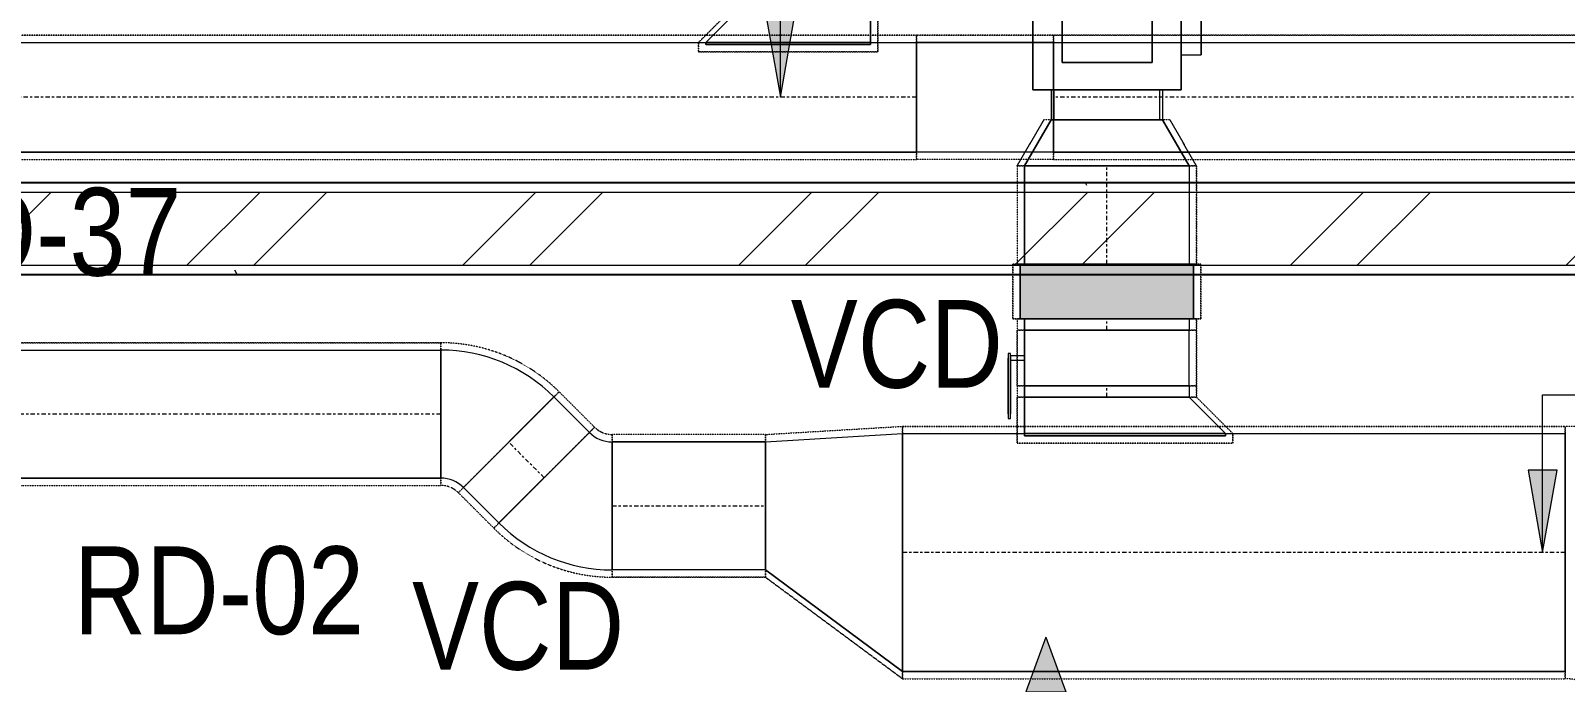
# Model space of a CAD drawing. Header units: inches. Extents: x -83664 to 20107, y -47222 to 19398.
# Drawn here: x -15457 to -11260, y -4854 to -3073 of the extents above; entities that cross this region are included whole.
import ezdxf

# ---------------------------------------------------------------- set-up
doc = ezdxf.new("R2010")
doc.units = ezdxf.units.IN
doc.header["$MEASUREMENT"] = 0
doc.linetypes.add('Center', pattern=[29.999999, 12, -6, 6, -6])
doc.linetypes.add('Hidden 0_50', pattern=[1.0584, 0.5292, -0.5292])
for name, color, linetype, lineweight in [('A-DETL-GENF', 7, 'Continuous', 9), ('A-GENM', 7, 'Continuous', 9), ('A-WALL', 7, 'Continuous', 9), ('A-WALL-PATT', 7, 'Continuous', 25), ('G-ANNO-TEXT', 7, 'Continuous', 9), ('M-HVAC-CDFF', 7, 'Continuous', 9), ('M-HVAC-DUCT-CNTR', 7, 'Center', 9), ('M-HVAC-DUCT-IDEN', 7, 'Continuous', 18)]:
    doc.layers.add(name, color=color, linetype=linetype, lineweight=lineweight)
doc.layers.add('M-HVAC-DUCT', color=7, linetype='Continuous', lineweight=9, true_color=0xffe97f)
doc.styles.add('Arial Narrow_21', font='ARIALN.TTF', dxfattribs={"height": 240})
pattern_1 = [(0, (0, 0), (1219.2, 304.8), [50.292, -864.108, 50.292, -864.108, -4876.8]), (0, (0, 0), (1219.2, 304.8), [-1828.8, 50.292, -1778.508, 50.292, -864.108, -2133.6]), (0, (0, 0), (1219.2, 304.8), [-4572, 50.292, -559.308, 50.292, -1473.708]), (120, (457.2, 152.4), (-873.56454, 903.45817), [50.292, -864.108, 50.292, -864.108, -4876.8]), (120, (457.2, 152.4), (-873.56454, 903.45817), [-1828.8, 50.292, -1778.508, 50.292, -864.108, -2133.6]), (120, (457.2, 152.4), (-873.56454, 903.45817), [-4572, 50.292, -559.308, 50.292, -1473.708]), (240, (609.6, 762), (-345.63546, -1208.25817), [50.292, -864.108, 50.292, -864.108, -4876.8]), (240, (609.6, 762), (-345.63546, -1208.25817), [-1828.8, 50.292, -1778.508, 50.292, -864.108, -2133.6]), (240, (609.6, 762), (-345.63546, -1208.25817), [-4572, 50.292, -559.308, 50.292, -1473.708])]

# ---------------------------------------------------------------- blocks, each defined once
blk = doc.blocks.new('M_Rectangular Tap - Beveled - Standard-7413103-FIRST FLOOR AC CONDITIONING LAYOUT - PART A')
at = {"layer": 'M-HVAC-DUCT', "color": 6, "true_color": 0xff00ff}
for p, q in [((100, 175), (-6.096, 175)), ((-6.096, 175), (100, 175)), ((-6.096, 175), (-6.096, -275)), ((-6.096, -275), (-6.096, 175)), ((100, 175), (100, -175)), ((100, -175), (100, 175)), ((0, -275), (100, -175)), ((0, -275), (100, -175)), ((-6.096, -275), (0, -275)), ((0, -275), (-6.096, -275))]:
    blk.add_line(p, q, dxfattribs=at)
blk = doc.blocks.new('M_Rec Elbow - Radius - 0_75W-7587165-FIRST FLOOR AC CONDITIONING LAYOUT - PART A')
at = {"layer": 'M-HVAC-DUCT', "color": 30, "true_color": 0xff7f00}
for p, q in [((-108.7, 175), (-108.7, -175)), ((-108.7, -175), (-108.7, 175)), ((-46.9, 200.6), (200.6, -46.9)), ((200.6, -46.9), (-46.9, 200.6))]:
    blk.add_line(p, q, dxfattribs=at)
for radius in [87.5, 87.5, 437.5, 437.5]:
    blk.add_arc((-108.7, 262.5), radius, 270, 315, dxfattribs=at)
blk = doc.blocks.new('M_Rec Transition - Length - Standard-8295896-FIRST FLOOR AC CONDITIONING LAYOUT - PART A')
at = {"layer": 'M-HVAC-DUCT', "color": 30, "true_color": 0xff7f00}
for p, q in [((0, 175), (375, 197.3)), ((0, 175), (375, 197.3)), ((0, 175), (0, -175)), ((0, -175), (0, 175)), ((375, -452.7), (375, 197.3)), ((375, 197.3), (375, -452.7)), ((0, -175), (375, -452.7)), ((375, -452.7), (0, -175))]:
    blk.add_line(p, q, dxfattribs=at)
blk = doc.blocks.new('GCE-AT-Supply Air Rectangular Diffuser - 380X380-7644746-FIRST FLOOR AC CONDITIONING LAYOUT - PART A')
at = {"layer": 'A-DETL-GENF', "true_color": 0xff7f00}
for points in [[(54.6, 465), (0, 615), (-54.6, 465)], [(-465, -54.6), (-465, 54.6), (-615, 0)], [(465, -54.6), (615, 0), (465, 54.6)], [(0, -615), (54.6, -465), (-54.6, -465)]]:
    blk.add_hatch(color=30, dxfattribs=at).paths.add_polyline_path(points)
at = {"layer": 'A-DETL-GENF', "color": 30, "true_color": 0xff7f00}
for p, q in [((0, 615), (-54.6, 465)), ((0, 615), (54.6, 465)), ((-54.6, 465), (54.6, 465)), ((0, 315), (0, 465)), ((-240, -240), (240, 240)), ((-240, 240), (240, -240)), ((-240, -240), (-240, 240)), ((-240, 240), (240, 240)), ((240, 240), (240, -240)), ((-615, 0), (-465, 54.6)), ((-465, -54.6), (-465, 54.6)), ((465, 54.6), (465, -54.6)), ((615, 0), (465, 54.6)), ((-615, 0), (-465, -54.6)), ((315, 0), (465, 0)), ((-315, 0), (-465, 0)), ((615, 0), (465, -54.6)), ((240, -240), (-240, -240)), ((0, -315), (0, -465)), ((54.6, -465), (-54.6, -465)), ((0, -615), (-54.6, -465)), ((0, -615), (54.6, -465))]:
    blk.add_line(p, q, dxfattribs=at)
blk = doc.blocks.new('M_Rec Tap - Beveled - Standard-7691853-FIRST FLOOR AC CONDITIONING LAYOUT - PART A')
at = {"layer": 'M-HVAC-DUCT', "color": 30, "true_color": 0xff7f00}
for p, q in [((0, 325), (-6.096, 325)), ((-6.096, -225), (-6.096, 325)), ((-6.096, 325), (-6.096, -225)), ((-6.096, 325), (0, 325)), ((100, 225), (0, 325)), ((100, 225), (0, 325)), ((100, 225), (100, -225)), ((100, -225), (100, 225)), ((-6.096, -225), (100, -225)), ((100, -225), (-6.096, -225))]:
    blk.add_line(p, q, dxfattribs=at)
blk = doc.blocks.new('GCE-DA-Fire Damper-Rectangular - Standard-8200077-FIRST FLOOR AC CONDITIONING LAYOUT - PART A')
at = {"layer": 'A-DETL-GENF', "true_color": 0xff7f00}
blk.add_hatch(color=30, dxfattribs=at).paths.add_polyline_path([(75, -237), (-75, -237), (-75, 237), (75, 237)])
at = {"layer": 'A-DETL-GENF', "color": 30, "true_color": 0xff7f00}
for p, q in [((75, 237), (-75, 237)), ((-75, 237), (-75, -237)), ((75, -237), (75, 237)), ((-75, -237), (75, -237))]:
    blk.add_line(p, q, dxfattribs=at)
at = {"layer": 'M-HVAC-DUCT', "color": 30, "true_color": 0xff7f00}
for p, q in [((-75, -237), (-75, 237)), ((-75, 237), (75, 237)), ((75, 237), (75, -237)), ((75, -237), (-75, -237))]:
    blk.add_line(p, q, dxfattribs=at)
blk = doc.blocks.new('VAV1 - VAV-33-9301385-FIRST FLOOR AC CONDITIONING LAYOUT - PART A')
at = {"layer": 'A-GENM', "color": 30, "true_color": 0xff7f00}
for p, q in [((500, 203), (-500, 203)), ((-500, 203), (-500, -203)), ((-500, -203), (-500, 203)), ((-500, 203), (500, 203)), ((500, -203), (500, 203)), ((500, 203), (500, -203)), ((-500, 152.5), (-581.8, 152.5)), ((-581.8, 152.5), (-581.8, -152.5)), ((-581.8, 152.5), (-581.8, -152.5)), ((-500, 145.8), (-581.8, 145.8)), ((-581.8, -144.2), (-581.8, 145.8)), ((-581.8, -144.2), (-581.8, 145.8)), ((-500, -152.5), (-500, 152.5)), ((-500, -152.5), (-500, 152.5)), ((-500, 145.8), (-500, -144.2)), ((-500, 145.8), (-500, -144.2)), ((581.8, 152.5), (500, 152.5)), ((500, 152.5), (500, -152.5)), ((500, 152.5), (500, -152.5)), ((581.8, 145.8), (500, 145.8)), ((500, -144.2), (500, 145.8)), ((500, -144.2), (500, 145.8)), ((581.8, -152.5), (581.8, 152.5)), ((581.8, -152.5), (581.8, 152.5)), ((581.8, 145.8), (581.8, -144.2)), ((581.8, 145.8), (581.8, -144.2)), ((-425, -123.3), (-425, 122.8)), ((-425, 122.8), (425, 122.8)), ((425, 122.8), (-425, 122.8)), ((-425, 122.8), (-425, -123.3)), ((425, 122.8), (425, -123.3)), ((425, -123.3), (425, 122.8)), ((425, -123.3), (-425, -123.3)), ((-425, -123.3), (425, -123.3)), ((-581.8, -144.2), (-500, -144.2)), ((-581.8, -152.5), (-500, -152.5)), ((500, -144.2), (581.8, -144.2)), ((500, -152.5), (581.8, -152.5)), ((-500, -203), (500, -203)), ((500, -203), (-500, -203)), ((-183.8, -203), (-403.8, -203)), ((-403.8, -203), (-183.8, -203)), ((-403.8, -203), (-403.8, -257.7)), ((-403.8, -203), (-403.8, -257.7)), ((-183.8, -257.7), (-183.8, -203)), ((-183.8, -203), (-183.8, -257.7)), ((-183.8, -257.7), (-403.8, -257.7)), ((-403.8, -257.7), (-183.8, -257.7))]:
    blk.add_line(p, q, dxfattribs=at)
blk = doc.blocks.new('TEMW-ME-DMP-Volume Control Damper - Standard-V139-FIRST FLOOR AC CONDITIONING LAYOUT - PART A')
at = {"layer": 'M-HVAC-DUCT', "color": 30, "true_color": 0xff7f00}
for p, q in [((-165.1, 269.45), (-165.1, 263.1)), ((-152.4, 269.45), (-165.1, 269.45)), ((-165.1, 263.1), (-152.4, 263.1)), ((0, 269.45), (-152.4, 269.45)), ((-152.4, 269.45), (0, 269.45)), ((0, 263.1), (-152.4, 263.1)), ((-152.4, 263.1), (0, 263.1)), ((-6.35, 263.1), (-6.35, 225)), ((6.35, 263.1), (-6.35, 263.1)), ((6.35, 263.1), (-6.35, 263.1)), ((12.7, 269.45), (0, 269.45)), ((0, 263.1), (12.7, 263.1)), ((6.35, 225), (6.35, 263.1)), ((12.7, 263.1), (12.7, 269.45)), ((-76.2, 225), (-76.2, -225)), ((-76.2, -225), (-76.2, 225)), ((76.2, 225), (-76.2, 225)), ((-76.2, 225), (76.2, 225)), ((-76.2, 225), (76.2, 225)), ((-6.35, 225), (6.35, 225)), ((-6.35, 225), (6.35, 225)), ((76.2, 225), (76.2, -225)), ((76.2, -225), (76.2, 225)), ((-76.2, -225), (76.2, -225)), ((-76.2, -225), (76.2, -225)), ((-76.2, -225), (76.2, -225))]:
    blk.add_line(p, q, dxfattribs=at)
blk = doc.blocks.new('M_Rectangular Transition - Length - Standard-8865579-FIRST FLOOR AC CONDITIONING LAYOUT - PART A')
at = {"layer": 'M-HVAC-DUCT', "color": 6, "true_color": 0xff00ff}
for p, q in [((0, 150), (0, -150)), ((0, 150), (375, 150)), ((0, 150), (375, 150)), ((0, -150), (0, 150)), ((375, -150), (375, 150)), ((375, 150), (375, -150)), ((0, -150), (375, -150)), ((375, -150), (0, -150))]:
    blk.add_line(p, q, dxfattribs=at)
blk = doc.blocks.new('M_Rec to Rnd Transition - Angle - 60 Degree-9301390-FIRST FLOOR AC CONDITIONING LAYOUT - PART A')
at = {"layer": 'M-HVAC-DUCT', "color": 30, "true_color": 0xff7f00}
for p, q in [((0, 225), (125.6, 152.5)), ((125.6, 152.5), (0, 225)), ((0, 225), (0, -225)), ((0, -225), (0, 225)), ((125.6, 0), (125.6, 152.5)), ((125.6, 0), (125.6, 152.5)), ((125.6, -152.5), (125.6, 0)), ((125.6, -152.5), (125.6, 0)), ((0, -225), (125.6, -152.5)), ((125.6, -152.5), (0, -225))]:
    blk.add_line(p, q, dxfattribs=at)
blk = doc.blocks.new('TEMW-SMBZ-HO-BM-HVAC-00002_rvt-1-FIRST FLOOR AC CONDITIONING LAYOUT - PART A')
at = {"layer": 'M-HVAC-DUCT', "color": 6, "linetype": 'Hidden 0_50', "true_color": 0xff00ff}
for p, q in [((137826, 95267.1), (137926, 95367.1)), ((137926, 95367.1), (137826, 95267.1)), ((138316, 95367.1), (138316, 95241)), ((138316, 95241), (138316, 95367.1)), ((138421.8, 95287.1), (135710.8, 95287.1)), ((135710.8, 95287.1), (138421.8, 95287.1)), ((137826, 95241), (137826, 95267.1)), ((137826, 95267.1), (137826, 95241)), ((138421.8, 95287.1), (138421.8, 94947.1)), ((138421.8, 94947.1), (138421.8, 95287.1)), ((138796.8, 95287.1), (138421.8, 95287.1)), ((138421.8, 95287.1), (138796.8, 95287.1)), ((138421.8, 95287.1), (138421.8, 94947.1)), ((138421.8, 94947.1), (138421.8, 95287.1)), ((138796.8, 95287.1), (138796.8, 94947.1)), ((138796.8, 94947.1), (138796.8, 95287.1)), ((146716.8, 95287.1), (138796.8, 95287.1)), ((138796.8, 95287.1), (146716.8, 95287.1)), ((138796.8, 94947.1), (138796.8, 95287.1)), ((138796.8, 95287.1), (138796.8, 94947.1)), ((138316, 95241), (137826, 95241)), ((137826, 95241), (138316, 95241)), ((135710.8, 94947.1), (138421.8, 94947.1)), ((135710.8, 94947.1), (138421.8, 94947.1)), ((138796.8, 94947.1), (138421.8, 94947.1)), ((138796.8, 94947.1), (138421.8, 94947.1)), ((138796.8, 94947.1), (146716.8, 94947.1)), ((138796.8, 94947.1), (146716.8, 94947.1))]:
    blk.add_line(p, q, dxfattribs=at)
at = {"layer": 'M-HVAC-DUCT', "color": 6, "true_color": 0xff00ff}
for p, q in [((135710.8, 95267.1), (138421.8, 95267.1)), ((135710.8, 95267.1), (138421.8, 95267.1)), ((137846, 95261), (137846, 95267.1)), ((138296, 95267.1), (137846, 95267.1)), ((137846, 95267.1), (138296, 95267.1)), ((137846, 95267.1), (137846, 95261)), ((138296, 95267.1), (138296, 95261)), ((138296, 95261), (138296, 95267.1)), ((138421.8, 94967.1), (138421.8, 95267.1)), ((138421.8, 95267.1), (138421.8, 94967.1)), ((138796.8, 94967.1), (138796.8, 95267.1)), ((138796.8, 95267.1), (138796.8, 94967.1)), ((138796.8, 95267.1), (146716.8, 95267.1)), ((138796.8, 95267.1), (146716.8, 95267.1)), ((138296, 95261), (137846, 95261)), ((137846, 95261), (138296, 95261)), ((138421.8, 94967.1), (135710.8, 94967.1)), ((135710.8, 94967.1), (138421.8, 94967.1)), ((146716.8, 94967.1), (138796.8, 94967.1)), ((138796.8, 94967.1), (146716.8, 94967.1))]:
    blk.add_line(p, q, dxfattribs=at)
at = {"layer": 'M-HVAC-DUCT', "color": 30, "linetype": 'Hidden 0_50', "true_color": 0xff7f00}
for p, q in [((138697.4, 94929.7), (138769.9, 95055.3)), ((138769.9, 95055.3), (138697.4, 94929.7)), ((138942.4, 95055.3), (138769.9, 95055.3)), ((138942.4, 95055.3), (138769.9, 95055.3)), ((139114.9, 95055.3), (138942.4, 95055.3)), ((139114.9, 95055.3), (138942.4, 95055.3)), ((139187.4, 94929.7), (139114.9, 95055.3)), ((139114.9, 95055.3), (139187.4, 94929.7)), ((139187.4, 94929.7), (138697.4, 94929.7)), ((138697.4, 94929.7), (139187.4, 94929.7)), ((138697.4, 94929.7), (138697.4, 94661.1)), ((138697.4, 94929.7), (138697.4, 94661.1)), ((139187.4, 94929.7), (138697.4, 94929.7)), ((138697.4, 94929.7), (139187.4, 94929.7)), ((139187.4, 94661.1), (139187.4, 94929.7)), ((139187.4, 94929.7), (139187.4, 94661.1)), ((139199.4, 94661.1), (138685.4, 94661.1)), ((138685.4, 94661.1), (138685.4, 94511.1)), ((138685.4, 94511.1), (138685.4, 94661.1)), ((138685.4, 94661.1), (139199.4, 94661.1)), ((139187.4, 94661.1), (138697.4, 94661.1)), ((138697.4, 94661.1), (139187.4, 94661.1)), ((139199.4, 94511.1), (139199.4, 94661.1)), ((139199.4, 94661.1), (139199.4, 94511.1)), ((138685.4, 94511.1), (139199.4, 94511.1)), ((139199.4, 94511.1), (138685.4, 94511.1)), ((139187.4, 94511.1), (138697.4, 94511.1)), ((138697.4, 94511.1), (139187.4, 94511.1)), ((138697.4, 94511.1), (138697.4, 94480.5)), ((138697.4, 94511.1), (138697.4, 94480.5)), ((139187.4, 94480.5), (139187.4, 94511.1)), ((139187.4, 94511.1), (139187.4, 94480.5)), ((139187.4, 94480.5), (138697.4, 94480.5)), ((138697.4, 94480.5), (139187.4, 94480.5)), ((138697.4, 94480.5), (139187.4, 94480.5)), ((138697.4, 94328.1), (138697.4, 94480.5)), ((138697.4, 94480.5), (138697.4, 94328.1)), ((139187.4, 94480.5), (138697.4, 94480.5)), ((139187.4, 94480.5), (139187.4, 94328.1)), ((139187.4, 94328.1), (139187.4, 94480.5)), ((137121.2, 94446), (135274.4, 94446)), ((135274.4, 94446), (137121.2, 94446)), ((137121.2, 94446), (137121.2, 94056)), ((137121.2, 94056), (137121.2, 94446)), ((137121.2, 94446), (137121.2, 94056)), ((137121.2, 94056), (137121.2, 94446)), ((137444.7, 94312), (137168.9, 94036.2)), ((137168.9, 94036.2), (137444.7, 94312)), ((137168.9, 94036.2), (137444.7, 94312)), ((137444.7, 94312), (137168.9, 94036.2)), ((137541.7, 94215), (137444.7, 94312)), ((137444.7, 94312), (137541.7, 94215)), ((139187.4, 94328.1), (138697.4, 94328.1)), ((138697.4, 94328.1), (139187.4, 94328.1)), ((138697.4, 94328.1), (138697.4, 94297.5)), ((138697.4, 94328.1), (138697.4, 94297.5)), ((139187.4, 94328.1), (138697.4, 94328.1)), ((138697.4, 94328.1), (139187.4, 94328.1)), ((138697.4, 94297.5), (139187.4, 94297.5)), ((138697.4, 94171.4), (138697.4, 94297.5)), ((138697.4, 94297.5), (138697.4, 94171.4)), ((139187.4, 94297.5), (138697.4, 94297.5)), ((139187.4, 94297.5), (138697.4, 94297.5)), ((138697.4, 94297.5), (139187.4, 94297.5)), ((139187.4, 94297.5), (139187.4, 94328.1)), ((139187.4, 94328.1), (139187.4, 94297.5)), ((139187.4, 94297.5), (139287.4, 94197.5)), ((139287.4, 94197.5), (139187.4, 94297.5)), ((137541.7, 94215), (137266, 93939.2)), ((137266, 93939.2), (137541.7, 94215)), ((137541.7, 94215), (137266, 93939.2)), ((137266, 93939.2), (137541.7, 94215)), ((138008.7, 94195.2), (138383.7, 94217.5)), ((138008.7, 94195.2), (138383.7, 94217.5)), ((138383.7, 94217.5), (138383.7, 93527.5)), ((138383.7, 93527.5), (138383.7, 94217.5)), ((140196.2, 94217.5), (138383.7, 94217.5)), ((138383.7, 94217.5), (140196.2, 94217.5)), ((138383.7, 93527.5), (138383.7, 94217.5)), ((138383.7, 94217.5), (138383.7, 93527.5)), ((140196.2, 94217.5), (140196.2, 93527.5)), ((140196.2, 93527.5), (140196.2, 94217.5)), ((140196.2, 94217.5), (140196.2, 93527.5)), ((140196.2, 93527.5), (140196.2, 94217.5)), ((137589.5, 93805.2), (137589.5, 94195.2)), ((137589.5, 94195.2), (137589.5, 93805.2)), ((138008.7, 94195.2), (137589.5, 94195.2)), ((138008.7, 94195.2), (137589.5, 94195.2)), ((137589.5, 93805.2), (137589.5, 94195.2)), ((137589.5, 94195.2), (137589.5, 93805.2)), ((138008.7, 93805.2), (138008.7, 94195.2)), ((138008.7, 94195.2), (138008.7, 93805.2)), ((138008.7, 94195.2), (138008.7, 93805.2)), ((138008.7, 93805.2), (138008.7, 94195.2)), ((139287.4, 94197.5), (139287.4, 94171.4)), ((139287.4, 94171.4), (139287.4, 94197.5)), ((139287.4, 94171.4), (138697.4, 94171.4)), ((138697.4, 94171.4), (139287.4, 94171.4)), ((135274.4, 94056), (137121.2, 94056)), ((135274.4, 94056), (137121.2, 94056)), ((137168.9, 94036.2), (137266, 93939.2)), ((137168.9, 94036.2), (137266, 93939.2)), ((137589.5, 93805.2), (138008.7, 93805.2)), ((138008.7, 93805.2), (137589.5, 93805.2)), ((138008.7, 93805.2), (138383.7, 93527.5)), ((138383.7, 93527.5), (138008.7, 93805.2)), ((138383.7, 93527.5), (140196.2, 93527.5)), ((138383.7, 93527.5), (140196.2, 93527.5))]:
    blk.add_line(p, q, dxfattribs=at)
at = {"layer": 'M-HVAC-DUCT', "color": 30, "true_color": 0xff7f00}
for p, q in [((138717.4, 94929.7), (139167.4, 94929.7)), ((139167.4, 94929.7), (138717.4, 94929.7)), ((138717.4, 94661.1), (138717.4, 94929.7)), ((138717.4, 94929.7), (138717.4, 94661.1)), ((139167.4, 94929.7), (139167.4, 94661.1)), ((139167.4, 94929.7), (139167.4, 94661.1)), ((138717.4, 94661.1), (139167.4, 94661.1)), ((139167.4, 94661.1), (138717.4, 94661.1)), ((138717.4, 94511.1), (139167.4, 94511.1)), ((139167.4, 94511.1), (138717.4, 94511.1)), ((138717.4, 94480.5), (138717.4, 94511.1)), ((138717.4, 94511.1), (138717.4, 94480.5)), ((139167.4, 94511.1), (139167.4, 94480.5)), ((139167.4, 94511.1), (139167.4, 94480.5)), ((138717.4, 94480.5), (139167.4, 94480.5)), ((139167.4, 94480.5), (138717.4, 94480.5)), ((135274.4, 94426), (137121.2, 94426)), ((135274.4, 94426), (137121.2, 94426)), ((137121.2, 94076), (137121.2, 94426)), ((137121.2, 94426), (137121.2, 94076)), ((137183.1, 94050.4), (137430.6, 94297.9)), ((137430.6, 94297.9), (137183.1, 94050.4)), ((137430.6, 94297.9), (137527.6, 94200.8)), ((137430.6, 94297.9), (137527.6, 94200.8)), ((138717.4, 94328.1), (139167.4, 94328.1)), ((139167.4, 94328.1), (138717.4, 94328.1)), ((138717.4, 94297.5), (138717.4, 94328.1)), ((138717.4, 94328.1), (138717.4, 94297.5)), ((138717.4, 94297.5), (139167.4, 94297.5)), ((139167.4, 94297.5), (138717.4, 94297.5)), ((139167.4, 94328.1), (139167.4, 94297.5)), ((139167.4, 94328.1), (139167.4, 94297.5)), ((137280.1, 93953.3), (137527.6, 94200.8)), ((137527.6, 94200.8), (137280.1, 93953.3)), ((137589.5, 94175.2), (137589.5, 93825.2)), ((137589.5, 93825.2), (137589.5, 94175.2)), ((137589.5, 94175.2), (138008.7, 94175.2)), ((138008.7, 94175.2), (137589.5, 94175.2)), ((138008.7, 94175.2), (138008.7, 93825.2)), ((138008.7, 93825.2), (138008.7, 94175.2)), ((138383.7, 93547.5), (138383.7, 94197.5)), ((138383.7, 94197.5), (138383.7, 93547.5)), ((138383.7, 94197.5), (140196.2, 94197.5)), ((138383.7, 94197.5), (140196.2, 94197.5)), ((138717.4, 94191.4), (138717.4, 94197.5)), ((139267.4, 94197.5), (138717.4, 94197.5)), ((139267.4, 94197.5), (138717.4, 94197.5)), ((138717.4, 94197.5), (138717.4, 94191.4)), ((139267.4, 94191.4), (138717.4, 94191.4)), ((138717.4, 94191.4), (139267.4, 94191.4)), ((139267.4, 94197.5), (139267.4, 94191.4)), ((139267.4, 94191.4), (139267.4, 94197.5)), ((140196.2, 93547.5), (140196.2, 94197.5)), ((140196.2, 94197.5), (140196.2, 93547.5)), ((137121.2, 94076), (135274.4, 94076)), ((135274.4, 94076), (137121.2, 94076)), ((137280.1, 93953.3), (137183.1, 94050.4)), ((137183.1, 94050.4), (137280.1, 93953.3)), ((138008.7, 93825.2), (137589.5, 93825.2)), ((138008.7, 93825.2), (137589.5, 93825.2)), ((140196.2, 93547.5), (138383.7, 93547.5)), ((138383.7, 93547.5), (140196.2, 93547.5))]:
    blk.add_line(p, q, dxfattribs=at)
at = {"layer": 'M-HVAC-DUCT', "color": 30, "linetype": 'Hidden 0_50', "true_color": 0xff7f00}
for centre, radius, start, end in [((137121.2, 93988.5), 457.5, 45, 90), ((137121.2, 93988.5), 457.5, 45, 90), ((137589.5, 94262.7), 67.5, 225, 270), ((137589.5, 94262.7), 67.5, 225, 270), ((140196.2, 93385), 832.5, 0, 90), ((140196.2, 93385), 832.5, 0, 90), ((137121.2, 93988.5), 67.5, 45, 90), ((137121.2, 93988.5), 67.5, 45, 90), ((137589.5, 94262.7), 457.5, 225, 270), ((137589.5, 94262.7), 457.5, 225, 270), ((140196.2, 93385), 142.5, 0, 90), ((140196.2, 93385), 142.5, 0, 90)]:
    blk.add_arc(centre, radius, start, end, dxfattribs=at)
at = {"layer": 'M-HVAC-DUCT-CNTR', "color": 6, "true_color": 0xff00ff}
for p, q in [((138421.8, 95117.1), (135710.8, 95117.1)), ((146716.8, 95117.1), (138796.8, 95117.1))]:
    blk.add_line(p, q, dxfattribs=at)
at = {"layer": 'M-HVAC-DUCT-CNTR', "color": 30, "true_color": 0xff7f00}
for p, q in [((138942.4, 94661.1), (138942.4, 94929.7)), ((138942.4, 94480.5), (138942.4, 94511.1)), ((138942.4, 94297.5), (138942.4, 94328.1)), ((137121.2, 94251), (135274.4, 94251)), ((137403.8, 94077.1), (137306.8, 94174.1)), ((137589.5, 94000.2), (138008.7, 94000.2)), ((140196.2, 93872.5), (138383.7, 93872.5))]:
    blk.add_line(p, q, dxfattribs=at)
at = {"layer": 'A-GENM', "color": 6, "linetype": 'Hidden 0_50', "lineweight": 9, "true_color": 0xff00ff, "rotation": 90.00000000000026}
blk.add_blockref('VAV1 - VAV-33-9301385-FIRST FLOOR AC CONDITIONING LAYOUT - PART A', (138943.2, 95637.1), dxfattribs=at)
at = {"layer": 'M-HVAC-CDFF', "color": 6, "linetype": 'Hidden 0_50', "lineweight": 9, "true_color": 0xff00ff, "rotation": 89.99999999999964}
blk.add_blockref('GCE-AT-Supply Air Rectangular Diffuser - 380X380-7644746-FIRST FLOOR AC CONDITIONING LAYOUT - PART A', (138776, 93026.4), dxfattribs=at)
at = {"layer": 'M-HVAC-DUCT', "color": 6, "linetype": 'Hidden 0_50', "lineweight": 9, "true_color": 0xff00ff, "extrusion": (0, 0, -1)}
for name, p, rotation in [('M_Rectangular Tap - Beveled - Standard-7413103-FIRST FLOOR AC CONDITIONING LAYOUT - PART A', (-138121, 95267.1), 90), ('GCE-DA-Fire Damper-Rectangular - Standard-8200077-FIRST FLOOR AC CONDITIONING LAYOUT - PART A', (-138942.4, 94586.1), 270), ('M_Rec Tap - Beveled - Standard-7691853-FIRST FLOOR AC CONDITIONING LAYOUT - PART A', (-138942.4, 94197.5), 90)]:
    blk.add_blockref(name, p, dxfattribs=dict(at, rotation=rotation))
at = {"layer": 'M-HVAC-DUCT', "color": 6, "linetype": 'Hidden 0_50', "lineweight": 9, "true_color": 0xff00ff}
for name, p, rotation in [('M_Rectangular Transition - Length - Standard-8865579-FIRST FLOOR AC CONDITIONING LAYOUT - PART A', (138796.8, 95117.1), 180), ('M_Rec to Rnd Transition - Angle - 60 Degree-9301390-FIRST FLOOR AC CONDITIONING LAYOUT - PART A', (138942.4, 94929.7), 90), ('M_Rec Elbow - Radius - 0_75W-7587165-FIRST FLOOR AC CONDITIONING LAYOUT - PART A', (137229.9, 94251), 135), ('TEMW-ME-DMP-Volume Control Damper - Standard-V139-FIRST FLOOR AC CONDITIONING LAYOUT - PART A', (138942.4, 94404.3), 90), ('M_Rec Elbow - Radius - 0_75W-7587165-FIRST FLOOR AC CONDITIONING LAYOUT - PART A', (137480.7, 94000.2), 315.0000000000035)]:
    blk.add_blockref(name, p, dxfattribs=dict(at, rotation=rotation))
blk.add_blockref('M_Rec Transition - Length - Standard-8295896-FIRST FLOOR AC CONDITIONING LAYOUT - PART A', (138008.7, 94000.2), dxfattribs=at)
blk = doc.blocks.new('TEMW-SMBZ-HO-BM-HVAC-00002_rvt-2-FIRST FLOOR AC CONDITIONING LAYOUT - PART A')
at = {"layer": 'M-HVAC-DUCT', "color": 6, "linetype": 'Hidden 0_50', "true_color": 0xff00ff}
for p, q in [((137826, 95267.1), (137926, 95367.1)), ((137926, 95367.1), (137826, 95267.1)), ((138316, 95367.1), (138316, 95241)), ((138316, 95241), (138316, 95367.1)), ((138421.8, 95287.1), (135710.8, 95287.1)), ((135710.8, 95287.1), (138421.8, 95287.1)), ((137826, 95241), (137826, 95267.1)), ((137826, 95267.1), (137826, 95241)), ((138421.8, 95287.1), (138421.8, 94947.1)), ((138421.8, 94947.1), (138421.8, 95287.1)), ((138796.8, 95287.1), (138421.8, 95287.1)), ((138421.8, 95287.1), (138796.8, 95287.1)), ((138421.8, 95287.1), (138421.8, 94947.1)), ((138421.8, 94947.1), (138421.8, 95287.1)), ((138796.8, 95287.1), (138796.8, 94947.1)), ((138796.8, 94947.1), (138796.8, 95287.1)), ((146716.8, 95287.1), (138796.8, 95287.1)), ((138796.8, 95287.1), (146716.8, 95287.1)), ((138796.8, 94947.1), (138796.8, 95287.1)), ((138796.8, 95287.1), (138796.8, 94947.1)), ((138316, 95241), (137826, 95241)), ((137826, 95241), (138316, 95241)), ((135710.8, 94947.1), (138421.8, 94947.1)), ((135710.8, 94947.1), (138421.8, 94947.1)), ((138796.8, 94947.1), (138421.8, 94947.1)), ((138796.8, 94947.1), (138421.8, 94947.1)), ((138796.8, 94947.1), (146716.8, 94947.1)), ((138796.8, 94947.1), (146716.8, 94947.1))]:
    blk.add_line(p, q, dxfattribs=at)
at = {"layer": 'M-HVAC-DUCT', "color": 6, "true_color": 0xff00ff}
for p, q in [((135710.8, 95267.1), (138421.8, 95267.1)), ((135710.8, 95267.1), (138421.8, 95267.1)), ((137846, 95261), (137846, 95267.1)), ((138296, 95267.1), (137846, 95267.1)), ((137846, 95267.1), (138296, 95267.1)), ((137846, 95267.1), (137846, 95261)), ((138296, 95267.1), (138296, 95261)), ((138296, 95261), (138296, 95267.1)), ((138421.8, 94967.1), (138421.8, 95267.1)), ((138421.8, 95267.1), (138421.8, 94967.1)), ((138796.8, 94967.1), (138796.8, 95267.1)), ((138796.8, 95267.1), (138796.8, 94967.1)), ((138796.8, 95267.1), (146716.8, 95267.1)), ((138796.8, 95267.1), (146716.8, 95267.1)), ((138296, 95261), (137846, 95261)), ((137846, 95261), (138296, 95261)), ((138421.8, 94967.1), (135710.8, 94967.1)), ((135710.8, 94967.1), (138421.8, 94967.1)), ((146716.8, 94967.1), (138796.8, 94967.1)), ((138796.8, 94967.1), (146716.8, 94967.1))]:
    blk.add_line(p, q, dxfattribs=at)
at = {"layer": 'M-HVAC-DUCT', "color": 30, "linetype": 'Hidden 0_50', "true_color": 0xff7f00}
for p, q in [((138697.4, 94929.7), (138769.9, 95055.3)), ((138769.9, 95055.3), (138697.4, 94929.7)), ((138942.4, 95055.3), (138769.9, 95055.3)), ((138942.4, 95055.3), (138769.9, 95055.3)), ((139114.9, 95055.3), (138942.4, 95055.3)), ((139114.9, 95055.3), (138942.4, 95055.3)), ((139187.4, 94929.7), (139114.9, 95055.3)), ((139114.9, 95055.3), (139187.4, 94929.7)), ((139187.4, 94929.7), (138697.4, 94929.7)), ((138697.4, 94929.7), (139187.4, 94929.7)), ((138697.4, 94929.7), (138697.4, 94661.1)), ((138697.4, 94929.7), (138697.4, 94661.1)), ((139187.4, 94929.7), (138697.4, 94929.7)), ((138697.4, 94929.7), (139187.4, 94929.7)), ((139187.4, 94661.1), (139187.4, 94929.7)), ((139187.4, 94929.7), (139187.4, 94661.1)), ((139199.4, 94661.1), (138685.4, 94661.1)), ((138685.4, 94661.1), (138685.4, 94511.1)), ((138685.4, 94511.1), (138685.4, 94661.1)), ((138685.4, 94661.1), (139199.4, 94661.1)), ((139187.4, 94661.1), (138697.4, 94661.1)), ((138697.4, 94661.1), (139187.4, 94661.1)), ((139199.4, 94511.1), (139199.4, 94661.1)), ((139199.4, 94661.1), (139199.4, 94511.1)), ((138685.4, 94511.1), (139199.4, 94511.1)), ((139199.4, 94511.1), (138685.4, 94511.1)), ((139187.4, 94511.1), (138697.4, 94511.1)), ((138697.4, 94511.1), (139187.4, 94511.1)), ((138697.4, 94511.1), (138697.4, 94480.5)), ((138697.4, 94511.1), (138697.4, 94480.5)), ((139187.4, 94480.5), (139187.4, 94511.1)), ((139187.4, 94511.1), (139187.4, 94480.5)), ((139187.4, 94480.5), (138697.4, 94480.5)), ((138697.4, 94480.5), (139187.4, 94480.5)), ((138697.4, 94480.5), (139187.4, 94480.5)), ((138697.4, 94328.1), (138697.4, 94480.5)), ((138697.4, 94480.5), (138697.4, 94328.1)), ((139187.4, 94480.5), (138697.4, 94480.5)), ((139187.4, 94480.5), (139187.4, 94328.1)), ((139187.4, 94328.1), (139187.4, 94480.5)), ((137121.2, 94446), (135274.4, 94446)), ((135274.4, 94446), (137121.2, 94446)), ((137121.2, 94446), (137121.2, 94056)), ((137121.2, 94056), (137121.2, 94446)), ((137121.2, 94446), (137121.2, 94056)), ((137121.2, 94056), (137121.2, 94446)), ((137444.7, 94312), (137168.9, 94036.2)), ((137168.9, 94036.2), (137444.7, 94312)), ((137168.9, 94036.2), (137444.7, 94312)), ((137444.7, 94312), (137168.9, 94036.2)), ((137541.7, 94215), (137444.7, 94312)), ((137444.7, 94312), (137541.7, 94215)), ((139187.4, 94328.1), (138697.4, 94328.1)), ((138697.4, 94328.1), (139187.4, 94328.1)), ((138697.4, 94328.1), (138697.4, 94297.5)), ((138697.4, 94328.1), (138697.4, 94297.5)), ((139187.4, 94328.1), (138697.4, 94328.1)), ((138697.4, 94328.1), (139187.4, 94328.1)), ((138697.4, 94297.5), (139187.4, 94297.5)), ((138697.4, 94171.4), (138697.4, 94297.5)), ((138697.4, 94297.5), (138697.4, 94171.4)), ((139187.4, 94297.5), (138697.4, 94297.5)), ((139187.4, 94297.5), (138697.4, 94297.5)), ((138697.4, 94297.5), (139187.4, 94297.5)), ((139187.4, 94297.5), (139187.4, 94328.1)), ((139187.4, 94328.1), (139187.4, 94297.5)), ((139187.4, 94297.5), (139287.4, 94197.5)), ((139287.4, 94197.5), (139187.4, 94297.5)), ((137541.7, 94215), (137266, 93939.2)), ((137266, 93939.2), (137541.7, 94215)), ((137541.7, 94215), (137266, 93939.2)), ((137266, 93939.2), (137541.7, 94215)), ((138008.7, 94195.2), (138383.7, 94217.5)), ((138008.7, 94195.2), (138383.7, 94217.5)), ((138383.7, 94217.5), (138383.7, 93527.5)), ((138383.7, 93527.5), (138383.7, 94217.5)), ((140196.2, 94217.5), (138383.7, 94217.5)), ((138383.7, 94217.5), (140196.2, 94217.5)), ((138383.7, 93527.5), (138383.7, 94217.5)), ((138383.7, 94217.5), (138383.7, 93527.5)), ((140196.2, 94217.5), (140196.2, 93527.5)), ((140196.2, 93527.5), (140196.2, 94217.5)), ((140196.2, 94217.5), (140196.2, 93527.5)), ((140196.2, 93527.5), (140196.2, 94217.5)), ((137589.5, 93805.2), (137589.5, 94195.2)), ((137589.5, 94195.2), (137589.5, 93805.2)), ((138008.7, 94195.2), (137589.5, 94195.2)), ((138008.7, 94195.2), (137589.5, 94195.2)), ((137589.5, 93805.2), (137589.5, 94195.2)), ((137589.5, 94195.2), (137589.5, 93805.2)), ((138008.7, 93805.2), (138008.7, 94195.2)), ((138008.7, 94195.2), (138008.7, 93805.2)), ((138008.7, 94195.2), (138008.7, 93805.2)), ((138008.7, 93805.2), (138008.7, 94195.2)), ((139287.4, 94197.5), (139287.4, 94171.4)), ((139287.4, 94171.4), (139287.4, 94197.5)), ((139287.4, 94171.4), (138697.4, 94171.4)), ((138697.4, 94171.4), (139287.4, 94171.4)), ((135274.4, 94056), (137121.2, 94056)), ((135274.4, 94056), (137121.2, 94056)), ((137168.9, 94036.2), (137266, 93939.2)), ((137168.9, 94036.2), (137266, 93939.2)), ((137589.5, 93805.2), (138008.7, 93805.2)), ((138008.7, 93805.2), (137589.5, 93805.2)), ((138008.7, 93805.2), (138383.7, 93527.5)), ((138383.7, 93527.5), (138008.7, 93805.2)), ((138383.7, 93527.5), (140196.2, 93527.5)), ((138383.7, 93527.5), (140196.2, 93527.5))]:
    blk.add_line(p, q, dxfattribs=at)
at = {"layer": 'M-HVAC-DUCT', "color": 30, "true_color": 0xff7f00}
for p, q in [((138717.4, 94929.7), (139167.4, 94929.7)), ((139167.4, 94929.7), (138717.4, 94929.7)), ((138717.4, 94661.1), (138717.4, 94929.7)), ((138717.4, 94929.7), (138717.4, 94661.1)), ((139167.4, 94929.7), (139167.4, 94661.1)), ((139167.4, 94929.7), (139167.4, 94661.1)), ((138717.4, 94661.1), (139167.4, 94661.1)), ((139167.4, 94661.1), (138717.4, 94661.1)), ((138717.4, 94511.1), (139167.4, 94511.1)), ((139167.4, 94511.1), (138717.4, 94511.1)), ((138717.4, 94480.5), (138717.4, 94511.1)), ((138717.4, 94511.1), (138717.4, 94480.5)), ((139167.4, 94511.1), (139167.4, 94480.5)), ((139167.4, 94511.1), (139167.4, 94480.5)), ((138717.4, 94480.5), (139167.4, 94480.5)), ((139167.4, 94480.5), (138717.4, 94480.5)), ((135274.4, 94426), (137121.2, 94426)), ((135274.4, 94426), (137121.2, 94426)), ((137121.2, 94076), (137121.2, 94426)), ((137121.2, 94426), (137121.2, 94076)), ((137183.1, 94050.4), (137430.6, 94297.9)), ((137430.6, 94297.9), (137183.1, 94050.4)), ((137430.6, 94297.9), (137527.6, 94200.8)), ((137430.6, 94297.9), (137527.6, 94200.8)), ((138717.4, 94328.1), (139167.4, 94328.1)), ((139167.4, 94328.1), (138717.4, 94328.1)), ((138717.4, 94297.5), (138717.4, 94328.1)), ((138717.4, 94328.1), (138717.4, 94297.5)), ((138717.4, 94297.5), (139167.4, 94297.5)), ((139167.4, 94297.5), (138717.4, 94297.5)), ((139167.4, 94328.1), (139167.4, 94297.5)), ((139167.4, 94328.1), (139167.4, 94297.5)), ((137280.1, 93953.3), (137527.6, 94200.8)), ((137527.6, 94200.8), (137280.1, 93953.3)), ((137589.5, 94175.2), (137589.5, 93825.2)), ((137589.5, 93825.2), (137589.5, 94175.2)), ((137589.5, 94175.2), (138008.7, 94175.2)), ((138008.7, 94175.2), (137589.5, 94175.2)), ((138008.7, 94175.2), (138008.7, 93825.2)), ((138008.7, 93825.2), (138008.7, 94175.2)), ((138383.7, 93547.5), (138383.7, 94197.5)), ((138383.7, 94197.5), (138383.7, 93547.5)), ((138383.7, 94197.5), (140196.2, 94197.5)), ((138383.7, 94197.5), (140196.2, 94197.5)), ((138717.4, 94191.4), (138717.4, 94197.5)), ((139267.4, 94197.5), (138717.4, 94197.5)), ((139267.4, 94197.5), (138717.4, 94197.5)), ((138717.4, 94197.5), (138717.4, 94191.4)), ((139267.4, 94191.4), (138717.4, 94191.4)), ((138717.4, 94191.4), (139267.4, 94191.4)), ((139267.4, 94197.5), (139267.4, 94191.4)), ((139267.4, 94191.4), (139267.4, 94197.5)), ((140196.2, 93547.5), (140196.2, 94197.5)), ((140196.2, 94197.5), (140196.2, 93547.5)), ((137121.2, 94076), (135274.4, 94076)), ((135274.4, 94076), (137121.2, 94076)), ((137280.1, 93953.3), (137183.1, 94050.4)), ((137183.1, 94050.4), (137280.1, 93953.3)), ((138008.7, 93825.2), (137589.5, 93825.2)), ((138008.7, 93825.2), (137589.5, 93825.2)), ((140196.2, 93547.5), (138383.7, 93547.5)), ((138383.7, 93547.5), (140196.2, 93547.5))]:
    blk.add_line(p, q, dxfattribs=at)
at = {"layer": 'M-HVAC-DUCT', "color": 30, "linetype": 'Hidden 0_50', "true_color": 0xff7f00}
for centre, radius, start, end in [((137121.2, 93988.5), 457.5, 45, 90), ((137121.2, 93988.5), 457.5, 45, 90), ((137589.5, 94262.7), 67.5, 225, 270), ((137589.5, 94262.7), 67.5, 225, 270), ((140196.2, 93385), 832.5, 0, 90), ((140196.2, 93385), 832.5, 0, 90), ((137121.2, 93988.5), 67.5, 45, 90), ((137121.2, 93988.5), 67.5, 45, 90), ((137589.5, 94262.7), 457.5, 225, 270), ((137589.5, 94262.7), 457.5, 225, 270), ((140196.2, 93385), 142.5, 0, 90), ((140196.2, 93385), 142.5, 0, 90)]:
    blk.add_arc(centre, radius, start, end, dxfattribs=at)
at = {"layer": 'M-HVAC-DUCT-CNTR', "color": 6, "true_color": 0xff00ff}
for p, q in [((138421.8, 95117.1), (135710.8, 95117.1)), ((146716.8, 95117.1), (138796.8, 95117.1))]:
    blk.add_line(p, q, dxfattribs=at)
at = {"layer": 'M-HVAC-DUCT-CNTR', "color": 30, "true_color": 0xff7f00}
for p, q in [((138942.4, 94661.1), (138942.4, 94929.7)), ((138942.4, 94480.5), (138942.4, 94511.1)), ((138942.4, 94297.5), (138942.4, 94328.1)), ((137121.2, 94251), (135274.4, 94251)), ((137403.8, 94077.1), (137306.8, 94174.1)), ((137589.5, 94000.2), (138008.7, 94000.2)), ((140196.2, 93872.5), (138383.7, 93872.5))]:
    blk.add_line(p, q, dxfattribs=at)
at = {"layer": 'A-GENM', "color": 6, "linetype": 'Hidden 0_50', "lineweight": 9, "true_color": 0xff00ff, "rotation": 90.00000000000026}
blk.add_blockref('VAV1 - VAV-33-9301385-FIRST FLOOR AC CONDITIONING LAYOUT - PART A', (138943.2, 95637.1), dxfattribs=at)
at = {"layer": 'M-HVAC-CDFF', "color": 6, "linetype": 'Hidden 0_50', "lineweight": 9, "true_color": 0xff00ff, "rotation": 89.99999999999964}
blk.add_blockref('GCE-AT-Supply Air Rectangular Diffuser - 380X380-7644746-FIRST FLOOR AC CONDITIONING LAYOUT - PART A', (138776, 93026.4), dxfattribs=at)
at = {"layer": 'M-HVAC-DUCT', "color": 6, "linetype": 'Hidden 0_50', "lineweight": 9, "true_color": 0xff00ff, "extrusion": (0, 0, -1)}
for name, p, rotation in [('M_Rectangular Tap - Beveled - Standard-7413103-FIRST FLOOR AC CONDITIONING LAYOUT - PART A', (-138121, 95267.1), 90), ('GCE-DA-Fire Damper-Rectangular - Standard-8200077-FIRST FLOOR AC CONDITIONING LAYOUT - PART A', (-138942.4, 94586.1), 270), ('M_Rec Tap - Beveled - Standard-7691853-FIRST FLOOR AC CONDITIONING LAYOUT - PART A', (-138942.4, 94197.5), 90)]:
    blk.add_blockref(name, p, dxfattribs=dict(at, rotation=rotation))
at = {"layer": 'M-HVAC-DUCT', "color": 6, "linetype": 'Hidden 0_50', "lineweight": 9, "true_color": 0xff00ff}
for name, p, rotation in [('M_Rectangular Transition - Length - Standard-8865579-FIRST FLOOR AC CONDITIONING LAYOUT - PART A', (138796.8, 95117.1), 180), ('M_Rec to Rnd Transition - Angle - 60 Degree-9301390-FIRST FLOOR AC CONDITIONING LAYOUT - PART A', (138942.4, 94929.7), 90), ('M_Rec Elbow - Radius - 0_75W-7587165-FIRST FLOOR AC CONDITIONING LAYOUT - PART A', (137229.9, 94251), 135), ('TEMW-ME-DMP-Volume Control Damper - Standard-V139-FIRST FLOOR AC CONDITIONING LAYOUT - PART A', (138942.4, 94404.3), 90), ('M_Rec Elbow - Radius - 0_75W-7587165-FIRST FLOOR AC CONDITIONING LAYOUT - PART A', (137480.7, 94000.2), 315.0000000000035)]:
    blk.add_blockref(name, p, dxfattribs=dict(at, rotation=rotation))
blk.add_blockref('M_Rec Transition - Length - Standard-8295896-FIRST FLOOR AC CONDITIONING LAYOUT - PART A', (138008.7, 94000.2), dxfattribs=at)
blk = doc.blocks.new('SMBZ_Hospital Arch Model_2026_01_29_rvt-1-FIRST FLOOR AC CONDITIONING LAYOUT - PART A')
at = {"layer": 'A-WALL-PATT', "lineweight": 9, "true_color": 0xbbbbbb}
h = blk.add_hatch(dxfattribs=at)
h.set_pattern_fill('FP_13', color=9, style=0, pattern_type=2)
h.set_pattern_definition(pattern_1)
h.paths.add_polyline_path([(141234.4, 94857.7), (141234.4, 94882.7), (133684.4, 94882.7), (133684.4, 94857.7), (140826, 94857.7)])
h = blk.add_hatch(dxfattribs=at)
h.set_pattern_fill('FP_12', color=9, style=0, pattern_type=2)
h.set_pattern_definition([(45, (0, 0), (-377.1708, 377.1708), []), (45, (0, 571.5), (-377.1708, 377.1708), [])])
h.paths.add_polyline_path([(141259.4, 94657.7), (141259.4, 94857.7), (133684.4, 94857.7), (133684.4, 94657.7), (138705.4, 94657.7), (138705.4, 94661.1), (139179.4, 94661.1), (139179.4, 94657.7), (141234.4, 94657.7)])
h.paths.add_polyline_path([(135622.8, 94687.9), (135248.8, 94687.9), (135248.8, 94837.9), (135622.8, 94837.9), (135622.8, 94705)])
h = blk.add_hatch(dxfattribs=at)
h.set_pattern_fill('FP_13', color=9, style=0, pattern_type=2)
h.set_pattern_definition(pattern_1)
h.paths.add_polyline_path([(133884.4, 94632.7), (138705.4, 94632.7), (138705.4, 94657.7), (133884.4, 94657.7)])
h.paths.add_polyline_path([(141259.4, 94632.7), (141259.4, 94657.7), (139179.4, 94657.7), (139179.4, 94632.7), (141234.4, 94632.7)])
at = {"layer": 'A-WALL', "color": 9, "true_color": 0xbbbbbb}
for p, q in [((141234.4, 94882.7), (133659.4, 94882.7)), ((133684.4, 94857.7), (141234.4, 94857.7)), ((133884.4, 94657.7), (141234.4, 94657.7)), ((133909.4, 94632.7), (141234.4, 94632.7))]:
    blk.add_line(p, q, dxfattribs=at)
at = {"layer": 'A-WALL', "color": 9, "lineweight": 25, "true_color": 0xbbbbbb}
for p, q in [((141234.4, 94882.7), (133684.4, 94882.7)), ((133909.4, 94632.7), (141234.4, 94632.7))]:
    blk.add_line(p, q, dxfattribs=at)

msp = doc.modelspace()

# ---------------------------------------------------------------- hatches: boundary and pattern name
at = {"layer": 'M-HVAC-DUCT-IDEN', "lineweight": 9}
for points in [[(-13406.8, -3255.1), (-13367.1, -3030.1), (-13446.5, -3030.1)], [(-11322.5, -4499.7), (-11282.9, -4274.7), (-11362.2, -4274.7)]]:
    msp.add_hatch(color=256, dxfattribs=at).paths.add_polyline_path(points)

# ---------------------------------------------------------------- linework, layer by layer
for p, q in [((-13406.8, -3255.1), (-13406.8, -2654.2)), ((-13446.5, -3030.1), (-13406.8, -3255.1)), ((-13406.8, -3255.1), (-13367.1, -3030.1)), ((-11322.5, -4068.4), (-10627.2, -4068.4)), ((-11322.5, -4499.7), (-11322.5, -4068.4)), ((-11282.9, -4274.7), (-11362.2, -4274.7)), ((-11362.2, -4274.7), (-11322.5, -4499.7)), ((-11322.5, -4499.7), (-11282.9, -4274.7))]:
    msp.add_line(p, q, dxfattribs=at)

# ---------------------------------------------------------------- block references
at = {"lineweight": 5}
for name in ['SMBZ_Hospital Arch Model_2026_01_29_rvt-1-FIRST FLOOR AC CONDITIONING LAYOUT - PART A', 'TEMW-SMBZ-HO-BM-HVAC-00002_rvt-1-FIRST FLOOR AC CONDITIONING LAYOUT - PART A', 'TEMW-SMBZ-HO-BM-HVAC-00002_rvt-2-FIRST FLOOR AC CONDITIONING LAYOUT - PART A']:
    msp.add_blockref(name, (-151456.7, -98372.2), dxfattribs=at)

# ---------------------------------------------------------------- texts
at = {"layer": 'G-ANNO-TEXT', "char_height": 240, "attachment_point": 1, "style": 'Arial Narrow_21'}
for s, insert, width in [('FD-37', (-15808.6, -3502.8), 974.05), ('VCD', (-13378.6, -3809.1), 733.544), ('RD-02', (-15339.6, -4482.9), 1010.126), ('VCD', (-14414.3, -4579.8), 733.544)]:
    msp.add_mtext(s, dxfattribs=dict(at, insert=insert, width=width))

doc.saveas('drawing.dxf')
